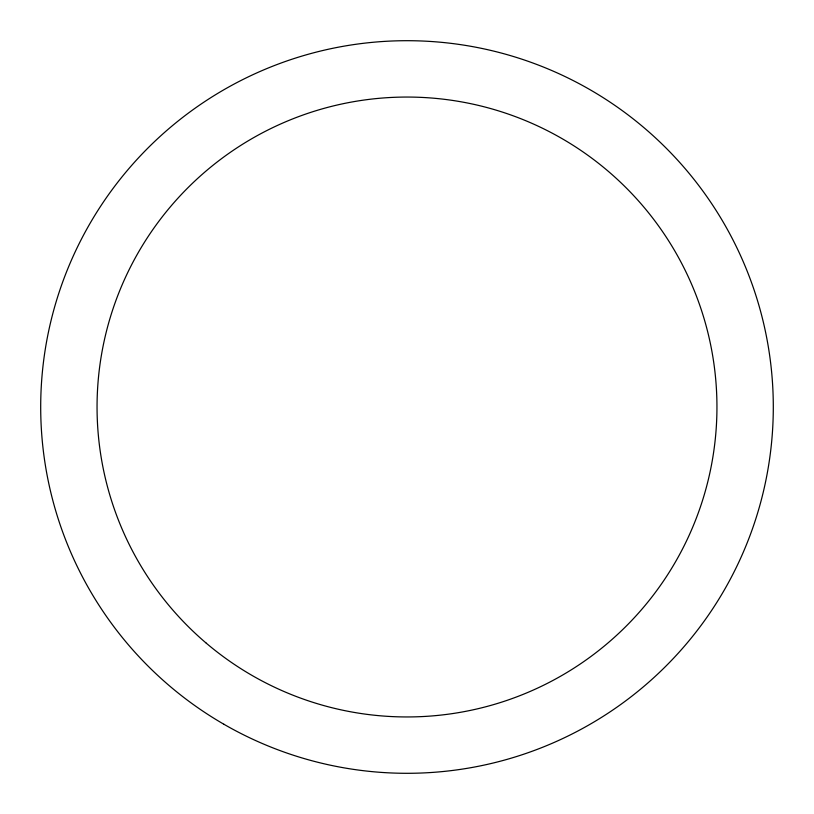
<?xml version="1.0" encoding="UTF-8"?>
<svg xmlns="http://www.w3.org/2000/svg" width="814" height="814" viewBox="0 0 814 814"><rect width="100%" height="100%" fill="white"/><g stroke="black" fill="none" stroke-linecap="round" stroke-linejoin="round"><path stroke-width="1.22" d="M206.318 643.213A309.951 309.951 0 0 0 711.904 462.688A309.951 309.951 0 0 0 302.777 115.1A309.951 309.951 0 0 0 206.318 643.213M223.85 724.226A366.3 366.3 0 0 0 773.3 407A366.3 366.3 0 0 0 223.85 89.774A366.3 366.3 0 0 0 223.85 724.226"/></g></svg>
